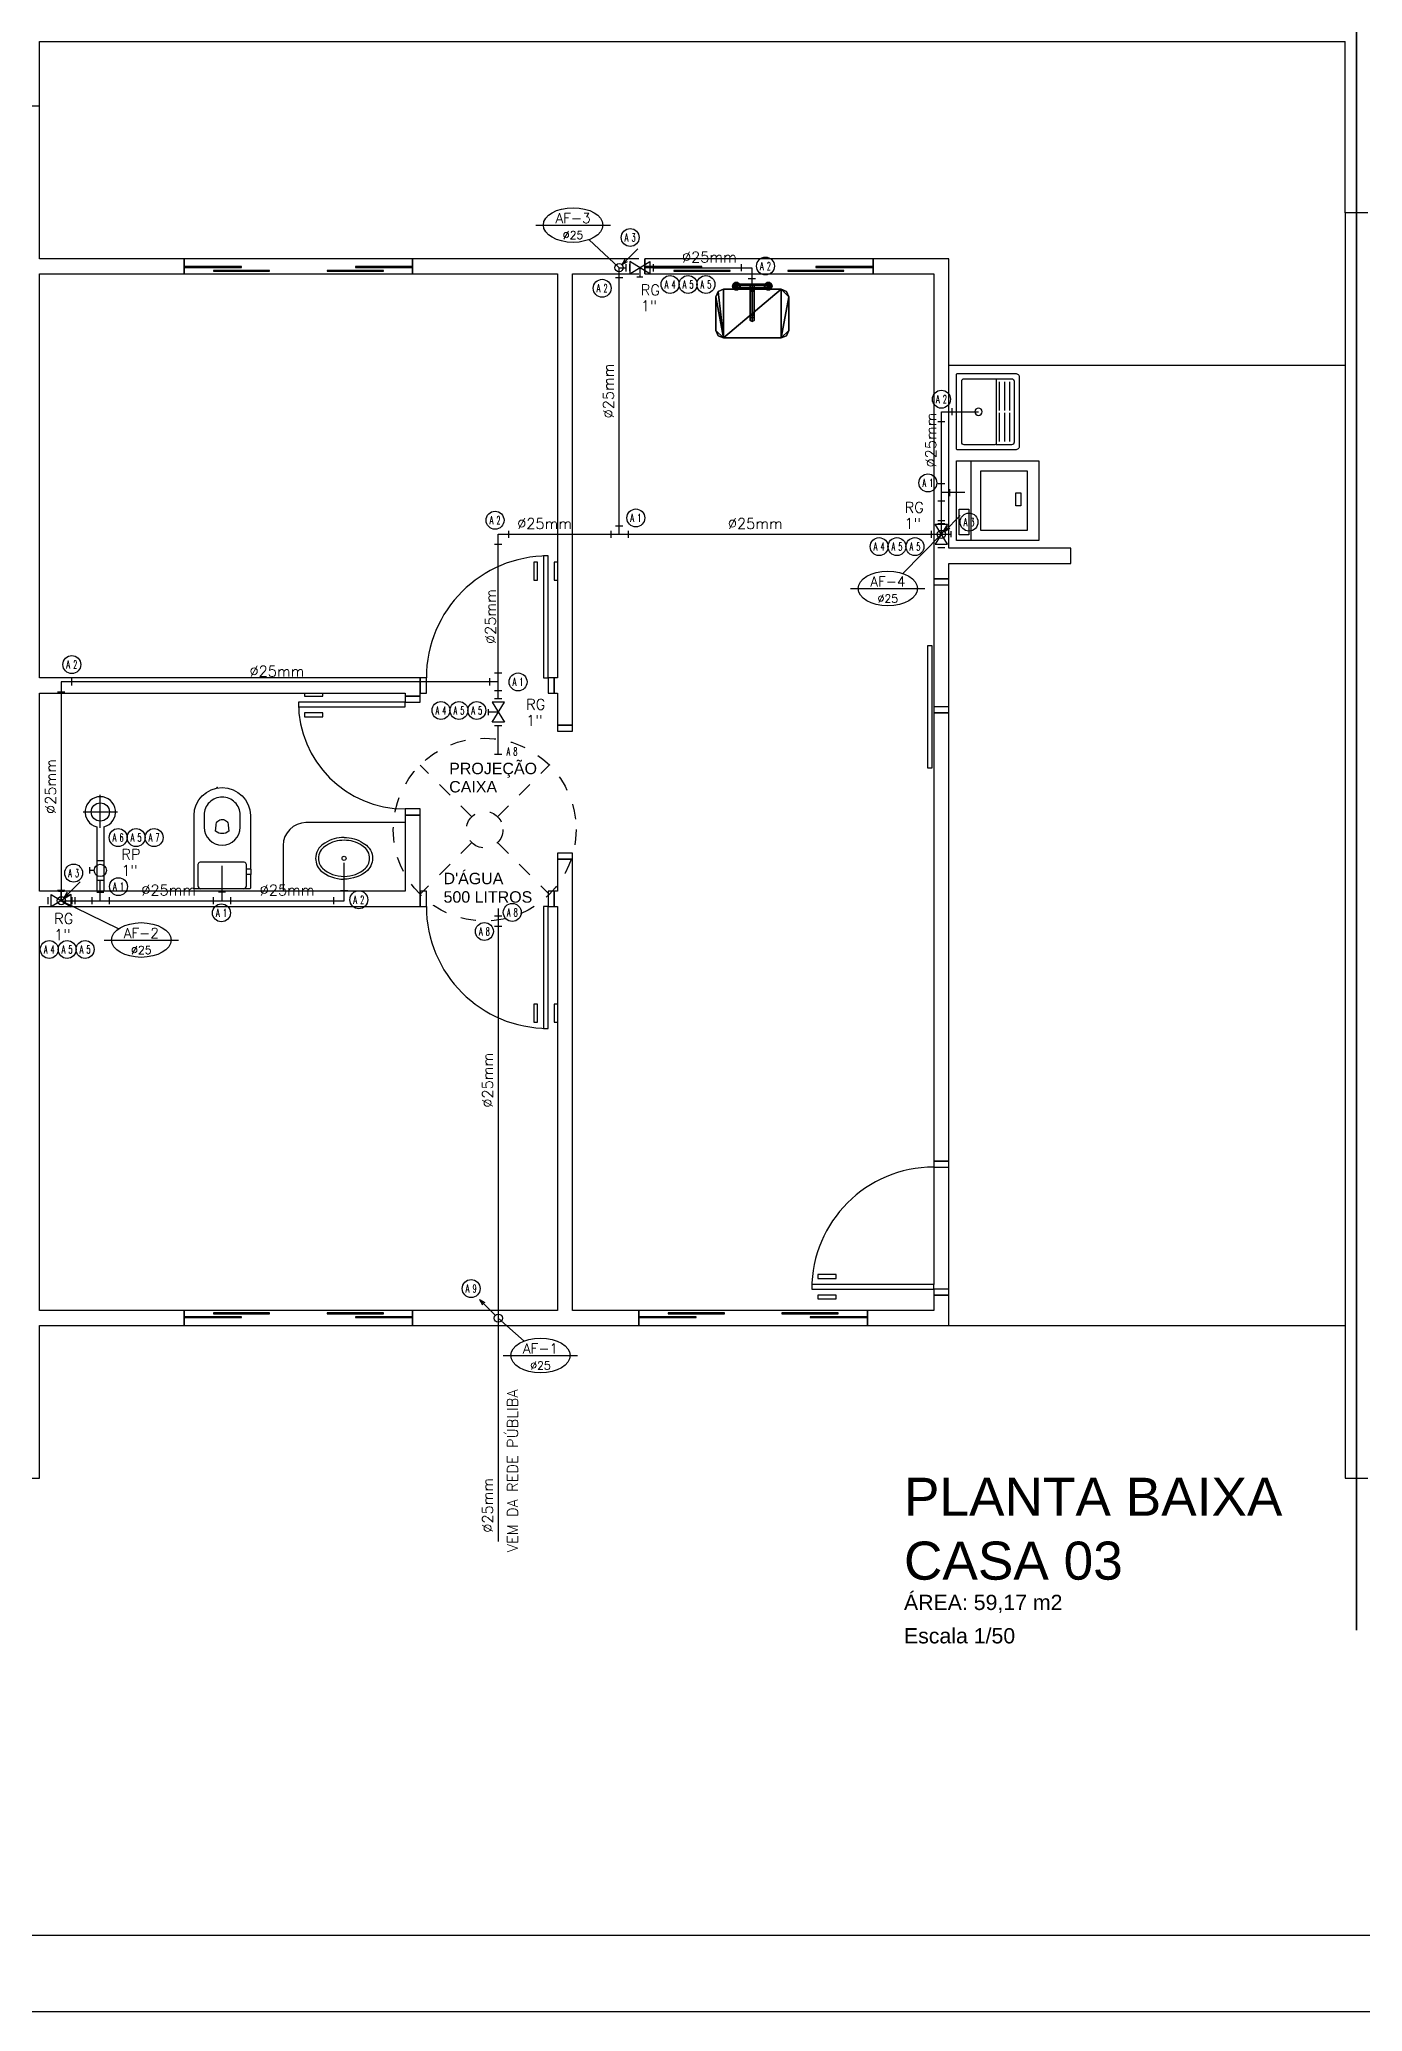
# Model space of a CAD drawing. Header units: metres. Extents: x 49 to 320, y -91 to 27.
# Drawn here: x 211.23 to 219.92, y -40.83 to -27.89 of the extents above; entities that cross this region are included whole.
import ezdxf
from ezdxf.enums import TextEntityAlignment as Align

# ---------------------------------------------------------------- set-up
doc = ezdxf.new("R2010")
doc.units = ezdxf.units.M
doc.header["$LTSCALE"] = 0.2
doc.linetypes.add('AF', pattern=[200, 100, 100])
doc.linetypes.add('DASHED', pattern=[0.75, 0.5, -0.25])
for name, color, linetype in [('ARQ-___-___-VST', 9, 'Continuous'), ('ARQ-COB-PRJ', 4, 'DASHED'), ('ARQ-EQP', 24, 'Continuous'), ('ARQ-EQP-___-INT', 7, 'Continuous'), ('CONEXAO_AG_FRIA', 6, 'Continuous'), ('Diametro', 1, 'Continuous'), ('LEGENDA_ID', 5, 'Continuous'), ('LEGENDA_ID_L', 5, 'Continuous'), ('Prumadas_L', 1, 'Continuous'), ('Prumadas_Q', 3, 'Continuous'), ('Prumadas_T', 3, 'Continuous'), ('TUBOS_AG_FRIA', 4, 'Continuous')]:
    doc.layers.add(name, color=color, linetype=linetype)
doc.styles.add('REGUA200', font='arial.ttf')
doc.styles.add('REGUA60', font='arial.ttf')
doc.styles.add('REGUA80', font='arial.ttf')
doc.styles.add('ROMANS', font='romans', dxfattribs={"height": 6})

# ---------------------------------------------------------------- blocks, each defined once
blk = doc.blocks.new('Titul1')
at = {"color": 6, "style": 'REGUA200', "width": 1.4}
blk.add_attdef('TITULO', (0, 0), '', height=5, dxfattribs=at)
at = {"color": 0, "style": 'REGUA80', "width": 1.4}
blk.add_attdef('ESCALA', (0, -3.98), '', height=2, dxfattribs=at)
blk = doc.blocks.new('_resf500p')
for p, q in [((-8.5, 8.5), (-42.4, 42.4)), ((8.5, 8.5), (42.4, 42.4)), ((-8.5, -8.5), (-42.4, -42.4)), ((8.5, -8.5), (42.4, -42.4))]:
    blk.add_line(p, q)
for radius in [60, 12]:
    blk.add_circle((0, 0), radius)
blk = doc.blocks.new('MCCUB1_3')
at = {"color": 254}
mesh = blk.add_polyface(dxfattribs=at)
corners = [(-24, -37, 70), (-22.5, -40.5, 70), (-19, -42, 70), (-24, -15, 70), (-22.5, -11.5, 70), (-19, -10, 70), (19, -10, 70), (19, -42, 70), (24, -15, 70), (24, -37, 70), (22.5, -40.5, 70), (22.5, -11.5, 70), (-24, -37, 85), (-22.5, -40.5, 85), (-19, -42, 85), (19, -42, 85), (22.5, -40.5, 85), (24, -37, 85), (24, -15, 85), (22.5, -11.5, 85), (19, -10, 85), (-19, -10, 85), (-22.5, -11.5, 85), (-24, -15, 85)]
mesh.append_faces([[corners[k] for k in face] for face in [(9, 7, 10), (6, 8, 11)]], dxfattribs={"vtx0": -1, "color": 254})
mesh.append_faces([[corners[k] for k in face] for face in [(0, 2, 3), (3, 2, 4), (4, 2, 5), (5, 2, 6), (8, 7, 9)]], dxfattribs={"vtx0": -1, "vtx1": -1, "color": 254})
mesh.append_faces([[corners[k] for k in face] for face in [(6, 7, 8)]], dxfattribs={"vtx0": -1, "vtx1": -1, "vtx2": -1, "color": 254})
mesh.append_faces([[corners[k] for k in face] for face in [(6, 2, 7)]], dxfattribs={"vtx0": -1, "vtx2": -1, "color": 254})
mesh.append_faces([[corners[k] for k in face] for face in [(12, 13, 0), (13, 14, 1), (14, 15, 2), (15, 16, 7), (16, 17, 10), (17, 18, 9), (18, 19, 8), (19, 20, 11), (20, 21, 6), (21, 22, 5), (22, 23, 4), (23, 12, 3)]], dxfattribs={"vtx1": -1, "color": 254})
mesh.append_faces([[corners[k] for k in face] for face in [(0, 1, 2), (13, 1, 0), (14, 2, 1), (15, 7, 2), (16, 10, 7), (17, 9, 10), (18, 8, 9), (19, 11, 8), (20, 6, 11), (21, 5, 6), (22, 4, 5), (23, 3, 4), (12, 0, 3)]], dxfattribs={"vtx2": -1, "color": 254})
mesh = blk.add_polyface(dxfattribs=at)
corners = [(-1.4, -30.5, 100.3), (-1.4, -30.5, 95.5), (-0.1, -31.3, 95.5), (-0.1, -31.3, 100.6), (-1.4, -29, 99.7), (-1.4, -29, 95.5), (-0.1, -28.3, 99.4), (-0.1, -28.3, 95.5), (1.2, -29, 99.7), (1.2, -29, 95.5), (1.2, -30.5, 100.3), (1.2, -30.5, 95.5), (-1.4, -27.2, 103.6), (-0.1, -27.5, 104.3), (-1.4, -26.6, 102.1), (-0.1, -26.3, 101.3), (1.2, -26.6, 102.1), (1.2, -27.2, 103.6), (-1.4, -10.6, 103.6), (-0.1, -10.3, 104.3), (-1.4, -11.2, 102.1), (-0.1, -11.5, 101.3), (1.2, -11.2, 102.1), (1.2, -10.6, 103.6), (-1.4, -7.6, 100.5), (-0.1, -7, 101), (-1.4, -8.6, 99.5), (-0.1, -9.2, 98.9), (1.2, -8.6, 99.5), (1.2, -7.6, 100.5), (-12.1, -6.6, 100), (-12.1, -7.3, 101.3), (11.9, -7.3, 101.3), (11.9, -6.6, 100), (-12.1, -7.4, 98.7), (11.9, -7.4, 98.7), (-12.1, -8.9, 98.7), (11.9, -8.9, 98.7), (-12.1, -9.6, 100), (11.9, -9.6, 100), (-12.1, -8.8, 101.3), (11.9, -8.8, 101.3), (12.5, -6.6, 106.9), (11.2, -5.7, 106.9), (9.7, -5.7, 106.9), (8.4, -6.6, 106.9), (7.9, -8.1, 106.9), (8.4, -9.6, 106.9), (9.6, -10.5, 106.9), (12.4, -9.6, 106.9), (11.2, -10.5, 106.9), (12.9, -8.1, 106.9), (12.5, -6.6, 101.9), (11.2, -5.7, 101.9), (9.7, -5.7, 101.9), (8.4, -6.6, 101.9), (7.9, -8.1, 101.9), (8.4, -9.6, 101.9), (9.6, -10.5, 101.9), (11.2, -10.5, 101.9), (12.4, -9.6, 101.9), (12.9, -8.1, 101.9), (-8.1, -8.1, 101.9), (-8.5, -6.6, 101.9), (-8.5, -6.6, 106.9), (-8.1, -8.1, 106.9), (-8.6, -9.6, 101.9), (-8.6, -9.6, 106.9), (-9.8, -10.5, 101.9), (-9.8, -10.5, 106.9), (-11.4, -10.5, 101.9), (-11.4, -10.5, 106.9), (-12.6, -9.6, 101.9), (-12.6, -9.6, 106.9), (-13.1, -8.1, 101.9), (-13.1, -8.1, 106.9), (-12.6, -6.6, 101.9), (-12.6, -6.6, 106.9), (-11.3, -5.7, 101.9), (-11.3, -5.7, 106.9), (-9.8, -5.7, 101.9), (-9.8, -5.7, 106.9)]
mesh.append_faces([[corners[k] for k in face] for face in [(30, 31, 32, 33), (34, 30, 33, 35), (36, 34, 35, 37), (38, 36, 37, 39), (40, 38, 39, 41), (31, 40, 41, 32), (52, 53, 43, 42), (53, 54, 44, 43), (54, 55, 45, 44), (55, 56, 46, 45), (56, 57, 47, 46), (57, 58, 48, 47), (58, 59, 50, 48), (59, 60, 49, 50), (60, 61, 51, 49), (61, 52, 42, 51), (62, 63, 64, 65), (66, 62, 65, 67), (68, 66, 67, 69), (70, 68, 69, 71), (72, 70, 71, 73), (74, 72, 73, 75), (76, 74, 75, 77), (78, 76, 77, 79), (80, 78, 79, 81), (63, 80, 81, 64)]], dxfattribs={"color": 254})
mesh.append_faces([[corners[k] for k in face] for face in [(32, 37, 35, 33), (49, 48, 50), (42, 49, 51), (64, 67, 65), (67, 71, 69)]], dxfattribs={"vtx0": -1, "color": 254})
mesh.append_faces([[corners[k] for k in face] for face in [(32, 39, 37), (42, 44, 45), (42, 45, 46), (42, 46, 47), (42, 47, 48), (64, 73, 71), (64, 75, 73), (64, 77, 75), (64, 79, 77)]], dxfattribs={"vtx0": -1, "vtx2": -1, "color": 254})
mesh.append_faces([[corners[k] for k in face] for face in [(24, 18, 19, 25), (26, 20, 18, 24), (27, 21, 20, 26), (28, 22, 21, 27), (29, 23, 22, 28), (25, 19, 23, 29)]], dxfattribs={"vtx1": -1, "color": 254})
mesh.append_faces([[corners[k] for k in face] for face in [(36, 38, 31)]], dxfattribs={"vtx1": -1, "vtx2": -1, "color": 254})
mesh.append_faces([[corners[k] for k in face] for face in [(12, 0, 3, 13), (14, 4, 0, 12), (15, 6, 4, 14), (16, 8, 6, 15), (17, 10, 8, 16), (13, 3, 10, 17), (18, 12, 13, 19), (20, 14, 12, 18), (21, 15, 14, 20), (22, 16, 15, 21), (23, 17, 16, 22), (19, 13, 17, 23)]], dxfattribs={"vtx1": -1, "vtx3": -1, "color": 254})
mesh.append_faces([[corners[k] for k in face] for face in [(32, 41, 39), (30, 34, 36, 31), (38, 40, 31), (42, 43, 44), (64, 81, 79)]], dxfattribs={"vtx2": -1, "color": 254})
mesh.append_faces([[corners[k] for k in face] for face in [(0, 1, 2, 3), (4, 5, 1, 0), (6, 7, 5, 4), (8, 9, 7, 6), (10, 11, 9, 8), (3, 2, 11, 10)]], dxfattribs={"vtx3": -1, "color": 254})
blk = doc.blocks.new('EQLAV1_2')
at = {"color": 0}
blk.add_lwpolyline([(30.8, -10), (-30.8, -10), (-30.8, -73.5), (30.8, -73.5)], close=True, dxfattribs=at)
at = {"layer": 'ARQ-EQP-___-INT'}
blk.add_line((30.8, -21.3), (-30.8, -21.3), dxfattribs=at)
for points in [[(6.4, -19.6), (26.4, -19.6), (26.4, -12.1), (6.4, -12.1)], [(22.9, -64.6), (22.9, -28.8), (-23, -28.8), (-23, -64.6)], [(4, -59.7), (4, -55.7), (-6, -55.7), (-6, -59.7)]]:
    blk.add_lwpolyline(points, close=True, dxfattribs=at)
blk = doc.blocks.new('SAT13S_2')
at = {"layer": 'ARQ-EQP', "color": 0, "linetype": 'ByBlock'}
blk.add_lwpolyline([(-26.5, -48.5), (26.5, -48.5, 0.414214), (29.5, -45.5), (29.5, -1, 0.414214), (28.5, 0), (-28.5, 0, 0.414214), (-29.5, -1), (-29.5, -45.5, 0.414214)], format="xyb", close=True, dxfattribs=at)
at = {"layer": 'ARQ-EQP-___-INT'}
for points in [[(25.5, -27.7), (25.5, -6, 0.414214), (23.5, -4), (-23.5, -4, 0.414214), (-25.5, -6), (-25.5, -27.7)], [(-25.5, -27.8), (-25.5, -29.7, 0.414214), (-24.5, -30.6), (-23.2, -30.6), (23.1, -30.6), (24.5, -30.6, 0.414214), (25.5, -29.7), (25.5, -27.8)], [(-25.5, -30.5), (-25.5, -42.5, 0.414214), (-23.5, -44.5)], [(-23.5, -44.5), (23.5, -44.5, 0.414214), (25.5, -42.5), (25.5, -30.5, 0.414214)], [(-23.2, -33), (-0.9, -33, 0.414214)], [(-23.2, -37), (-0.9, -37, 0.414214)], [(-23.2, -41), (-0.9, -41, 0.414214)], [(0.8, -33), (23.1, -33, 0.414214)], [(0.8, -37), (23.1, -37, 0.414214)], [(0.8, -41), (23.1, -41, 0.414214)]]:
    blk.add_lwpolyline(points, format="xyb", dxfattribs=at)
blk.add_circle((0, -17), 2.8, dxfattribs=at)
blk = doc.blocks.new('SAC616S2')
at = {"layer": 'ARQ-EQP', "color": 0, "linetype": 'ByBlock'}
blk.add_lwpolyline([(18.2, -1.5, -0.329256), (18.5, -1.9), (18.5, -49.6, -0.412623), (0, -68, -0.412623), (-18.5, -49.6), (-18.5, -14.5), (-18.9, -14.5), (-18.9, -11), (-18.5, -11), (-18.5, -1.9, -0.329256), (-18.2, -1.5), (-17.3, -1.5), (0, -1.5), (17.3, -1.5)], format="xyb", close=True, dxfattribs=at)
at = {"layer": 'ARQ-EQP-___-INT'}
for p, q in [((-18.5, -11), (-16, -11)), ((-18.5, -14.5), (-16, -14.5))]:
    blk.add_line(p, q, dxfattribs=at)
blk.add_lwpolyline([(-14, -1.5, 0.324141), (-16, -3.5), (-16, -17.5, 0.333333), (-14.5, -19), (0, -19), (14.5, -19, 0.333333), (16, -17.5), (16, -3.5, 0.324141), (14, -1.5, 0.324141)], format="xyb", dxfattribs=at)
for points in [[(0, -61.7, 0.418677), (11.8, -50), (11.8, -42.1, 0.411784), (0, -30.2, 0.411784), (-11.8, -42.1), (-11.8, -50, 0.418677)], [(0, -47, -0.428571), (-4, -43.3), (-4.3, -39.3, -0.16754), (0, -37.8, -0.16754), (4.3, -39.3), (4, -43.3, -0.428571)]]:
    blk.add_lwpolyline(points, format="xyb", close=True, dxfattribs=at)
blk.add_point((3.3, -68), dxfattribs=at)
blk = doc.blocks.new('SACHS__2')
at = {"layer": 'ARQ-EQP', "color": 0, "linetype": 'ByBlock'}
for p, q in [((42.3, 2.4), (0, 2.4)), ((0, 2.4), (0, -2.4)), ((42.3, -2.4), (0, -2.4))]:
    blk.add_line(p, q, dxfattribs=at)
blk.add_arc((52, 0), 10, 193.8865, 166.1135, dxfattribs=at)
at = {"layer": 'ARQ-EQP-___-INT'}
for p, q in [((41.6, 0), (63.2, 0)), ((52, 11.2), (52, -11.2))]:
    blk.add_line(p, q, dxfattribs=at)
blk.add_circle((52, 0), 6, dxfattribs=at)
blk = doc.blocks.new('SAL37S_2')
at = {"layer": 'ARQ-EQP-___-INT'}
for points in [[(0, -10, 0.145827), (-16.8, -14.9, 0.090827), (-22, -19.4, 0.12568), (-24.8, -26.7, 0.221372), (-20.6, -38.8, 0.186059), (0, -46.5, 0.186059)], [(0, -10, -0.145827), (16.8, -14.9, -0.090827), (22, -19.4, -0.12568), (24.8, -26.7, -0.221372), (20.6, -38.8, -0.186059), (0, -46.5, -0.186059)]]:
    blk.add_lwpolyline(points, format="xyb", dxfattribs=at)
blk.add_lwpolyline([(0, -12.5, 0.14623), (-15.5, -17, 0.09047), (-20, -20.9, 0.123903), (-22.4, -27, 0.21906), (-18.9, -37, 0.185248), (0, -44.1, 0.185248), (18.8, -37, 0.21906), (22.3, -27, 0.123903), (20, -20.9, 0.09047), (15.5, -17, 0.14623)], format="xyb", close=True, dxfattribs=at)
blk.add_circle((0, -28.3), 1.8, dxfattribs=at)
blk = doc.blocks.new('*U282', base_point=(503.7, 172.5))
for p, q in [((491.3, 184.8), (494.9, 182.7)), ((491.3, 184.8), (493.4, 181.2)), ((501.7, 174.4), (491.3, 184.8))]:
    blk.add_line(p, q)
blk.add_circle((503.7, 172.5), 2.71)
blk = doc.blocks.new('*U283', base_point=(500.9, 175.2))
for q in [(513.2, 187.6), (504.9, 180.7), (506.4, 179.3)]:
    blk.add_line((502.8, 177.1), q)
blk.add_circle((500.9, 175.2), 2.71)
blk = doc.blocks.new('*U284', base_point=(504.4, 179.3))
for q in [(516.8, 191.7), (508.5, 184.9), (510, 183.4)]:
    blk.add_line((506.4, 181.3), q)
blk.add_circle((504.4, 179.3), 2.71)
blk = doc.blocks.new('*U285', base_point=(506.6, 177.6))
for q in [(518.9, 190), (510.6, 183.1), (512.1, 181.7)]:
    blk.add_line((508.5, 179.5), q)
blk.add_circle((506.6, 177.6), 2.71)
blk = doc.blocks.new('*U286', base_point=(506.6, 177.7))
for p, q in [((510.6, 171.2), (502.5, 184.3)), ((510.6, 184.3), (502.5, 171.2)), ((502.5, 184.3), (510.6, 184.3)), ((508.9, 186.6), (504.2, 186.6)), ((502.5, 171.2), (510.6, 171.2)), ((508.9, 168.9), (504.2, 168.9)), ((506.6, 177.7), (512.8, 177.7))]:
    blk.add_line(p, q)
at = {"linetype": 'Continuous'}
blk.add_line((512.8, 179.7), (512.8, 175.8), dxfattribs=at)
blk = doc.blocks.new('*U287', base_point=(504.6, 179.3))
for p, q in [((495.7, 181.7), (495.7, 177)), ((511.1, 183.4), (498.1, 175.3)), ((498.1, 183.4), (511.1, 175.3)), ((498.1, 175.3), (498.1, 183.4)), ((504.6, 179.3), (504.6, 185.6)), ((511.1, 175.3), (511.1, 183.4)), ((513.5, 181.7), (513.5, 177))]:
    blk.add_line(p, q)
at = {"linetype": 'Continuous'}
blk.add_line((502.7, 185.6), (506.5, 185.6), dxfattribs=at)
blk = doc.blocks.new('*U288', base_point=(503.7, 176.4))
for p, q in [((499.6, 183), (507.7, 169.9)), ((499.6, 169.9), (507.7, 183)), ((507.7, 183), (499.6, 183)), ((501.3, 185.3), (506, 185.3)), ((503.7, 176.4), (497.4, 176.4)), ((507.7, 169.9), (499.6, 169.9)), ((501.3, 167.6), (506, 167.6))]:
    blk.add_line(p, q)
at = {"linetype": 'Continuous'}
blk.add_line((497.4, 174.5), (497.4, 178.3), dxfattribs=at)
blk = doc.blocks.new('*U289', base_point=(501, 175.2))
at = {"linetype": 'Continuous'}
blk.add_line((499.1, 181.5), (502.9, 181.5), dxfattribs=at)
for p, q in [((501, 175.2), (501, 181.5)), ((492.1, 177.5), (492.1, 172.9)), ((507.5, 179.2), (494.4, 171.2)), ((494.4, 179.2), (507.5, 171.2)), ((494.4, 171.2), (494.4, 179.2)), ((507.5, 171.2), (507.5, 179.2)), ((509.8, 177.5), (509.8, 172.9))]:
    blk.add_line(p, q)
blk = doc.blocks.new('*U290', base_point=(501.1, 175.4))
for p, q in [((498.8, 181.8), (503.5, 181.8)), ((497.1, 175.4), (494.3, 175.4)), ((498.8, 169), (503.5, 169))]:
    blk.add_line(p, q)
at = {"linetype": 'Continuous'}
blk.add_line((494.3, 173.3), (494.3, 177.5), dxfattribs=at)
blk.add_circle((501.1, 175.4), 4.03)
blk = doc.blocks.new('*U291', base_point=(502.7, 175.2))
for p, q in [((500.4, 181.9), (505.1, 181.9)), ((495.7, 177.5), (495.7, 172.9))]:
    blk.add_line(p, q)
blk = doc.blocks.new('*U292', base_point=(500.9, 175.2))
for p, q in [((503.2, 181.9), (498.5, 181.9)), ((507.9, 177.5), (507.9, 172.9))]:
    blk.add_line(p, q)
blk = doc.blocks.new('*U293', base_point=(506.6, 177.6))
for p, q in [((504.2, 184.6), (508.9, 184.6)), ((499.8, 179.9), (499.8, 175.3))]:
    blk.add_line(p, q)
blk = doc.blocks.new('*U294', base_point=(506.6, 178.4))
for p, q in [((508.9, 171.7), (504.2, 171.7)), ((513.6, 176.1), (513.6, 180.7))]:
    blk.add_line(p, q)
blk = doc.blocks.new('*U295', base_point=(504.4, 179.3))
for p, q in [((511.4, 177), (511.4, 181.7)), ((506.8, 172.6), (502.1, 172.6))]:
    blk.add_line(p, q)
blk = doc.blocks.new('*U296', base_point=(505.3, 179.3))
for p, q in [((498.6, 177), (498.6, 181.7)), ((503, 172.3), (507.7, 172.3))]:
    blk.add_line(p, q)
blk = doc.blocks.new('*U297', base_point=(503.7, 177.6))
for p, q in [((506, 170.9), (501.3, 170.9)), ((510.7, 175.3), (510.7, 179.9))]:
    blk.add_line(p, q)
blk = doc.blocks.new('*U298', base_point=(500.9, 176.6))
for p, q in [((503.2, 169.9), (498.5, 169.9)), ((507.9, 174.3), (507.9, 179))]:
    blk.add_line(p, q)
blk = doc.blocks.new('*U299', base_point=(503.7, 176.6))
for p, q in [((501.3, 182.5), (506, 182.5)), ((498.1, 174.3), (498.1, 179)), ((501.3, 171.1), (506, 171.1))]:
    blk.add_line(p, q)
blk = doc.blocks.new('*U300', base_point=(504.4, 177.6))
for p, q in [((502.1, 183.2), (506.8, 183.2)), ((498.9, 179.9), (498.9, 175.3)), ((510.3, 179.9), (510.3, 175.3))]:
    blk.add_line(p, q)
blk = doc.blocks.new('*U301', base_point=(506.6, 177.9))
for p, q in [((508.9, 183.7), (504.2, 183.7)), ((508.9, 172.3), (504.2, 172.3)), ((512.1, 175.5), (512.1, 180.2))]:
    blk.add_line(p, q)
blk = doc.blocks.new('*U302', base_point=(501.9, 175.2))
for p, q in [((496.1, 177.5), (496.1, 172.9)), ((504.2, 180.8), (499.6, 180.8)), ((507.5, 177.5), (507.5, 172.9))]:
    blk.add_line(p, q)
blk = doc.blocks.new('*U303', base_point=(501.1, 175.2))
for p, q in [((495.5, 177.5), (495.5, 172.9)), ((498.8, 180.8), (503.5, 180.8)), ((507, 177.5), (507, 172.9))]:
    blk.add_line(p, q)
blk = doc.blocks.new('*U304', base_point=(503.7, 175.1))
blk.add_line((501.3, 175.1), (506, 175.1))
blk = doc.blocks.new('*U305', base_point=(503.7, 175))
blk.add_line((501.3, 175), (506, 175))
blk = doc.blocks.new('*U306', base_point=(503.7, 176.2))
blk.add_line((501.3, 176.2), (506, 176.2))

msp = doc.modelspace()

# ---------------------------------------------------------------- linework, layer by layer
for p, q in [((211.233, -28.329), (211.083, -28.329)), ((211.233, -29.329), (211.233, -28.329)), ((219.803, -29.029), (219.803, -37.329)), ((219.953, -29.029), (219.803, -29.029)), ((212.183, -29.329), (211.233, -29.329)), ((212.183, -29.429), (212.183, -29.329)), ((212.184, -29.329), (212.183, -29.329)), ((212.183, -29.329), (212.183, -29.429)), ((213.682, -29.329), (212.184, -29.329)), ((212.184, -29.429), (212.184, -29.329)), ((213.683, -29.329), (213.682, -29.329)), ((213.682, -29.329), (213.682, -29.429)), ((213.683, -29.329), (213.683, -29.429)), ((215.168, -29.329), (213.683, -29.329)), ((213.683, -29.429), (213.683, -29.329)), ((215.206, -29.429), (215.206, -29.329)), ((215.207, -29.329), (215.206, -29.329)), ((215.206, -29.329), (215.206, -29.429)), ((216.705, -29.329), (215.207, -29.329)), ((215.207, -29.429), (215.207, -29.329)), ((217.203, -29.329), (216.668, -29.329)), ((216.706, -29.329), (216.705, -29.329)), ((216.705, -29.329), (216.705, -29.429)), ((216.706, -29.329), (216.706, -29.429)), ((216.706, -29.429), (216.706, -29.329)), ((217.203, -31.229), (217.203, -29.329)), ((211.233, -32.079), (211.233, -29.429)), ((211.233, -29.429), (212.183, -29.429)), ((212.183, -29.429), (212.184, -29.429)), ((212.184, -29.429), (213.682, -29.429)), ((212.56, -29.381), (212.19, -29.381)), ((212.19, -29.381), (212.19, -29.386)), ((212.19, -29.386), (212.56, -29.386)), ((212.744, -29.406), (212.375, -29.406)), ((212.375, -29.406), (212.375, -29.411)), ((212.375, -29.411), (212.744, -29.411)), ((212.56, -29.386), (212.56, -29.381)), ((212.744, -29.411), (212.744, -29.406)), ((213.492, -29.406), (213.122, -29.406)), ((213.122, -29.406), (213.122, -29.411)), ((213.122, -29.411), (213.492, -29.411)), ((213.676, -29.381), (213.307, -29.381)), ((213.307, -29.381), (213.307, -29.386)), ((213.307, -29.386), (213.676, -29.386)), ((213.492, -29.411), (213.492, -29.406)), ((213.676, -29.386), (213.676, -29.381)), ((213.682, -29.429), (213.683, -29.429)), ((213.683, -29.429), (214.633, -29.429)), ((214.633, -29.429), (214.633, -32.079)), ((214.733, -32.389), (214.733, -29.429)), ((214.733, -29.429), (215.168, -29.429)), ((215.206, -29.429), (215.207, -29.429)), ((215.207, -29.429), (216.705, -29.429)), ((215.582, -29.381), (215.213, -29.381)), ((215.213, -29.381), (215.213, -29.386)), ((215.213, -29.386), (215.582, -29.386)), ((215.767, -29.406), (215.397, -29.406)), ((215.397, -29.406), (215.397, -29.411)), ((215.397, -29.411), (215.767, -29.411)), ((215.582, -29.386), (215.582, -29.381)), ((215.767, -29.411), (215.767, -29.406)), ((216.514, -29.406), (216.145, -29.406)), ((216.145, -29.406), (216.145, -29.411)), ((216.145, -29.411), (216.514, -29.411)), ((216.699, -29.381), (216.33, -29.381)), ((216.33, -29.381), (216.33, -29.386)), ((216.33, -29.386), (216.699, -29.386)), ((216.514, -29.411), (216.514, -29.406)), ((216.668, -29.429), (217.103, -29.429)), ((216.699, -29.386), (216.699, -29.381)), ((216.705, -29.429), (216.706, -29.429)), ((217.103, -29.429), (217.103, -31.429)), ((219.803, -30.029), (217.203, -30.029)), ((219.803, -30.029), (217.203, -30.029)), ((214.573, -31.279), (214.543, -31.279)), ((214.543, -31.279), (214.543, -32.079)), ((214.573, -32.079), (214.573, -31.279)), ((218.003, -31.229), (217.203, -31.229)), ((218.003, -31.329), (218.003, -31.229)), ((214.478, -31.319), (214.478, -31.439)), ((214.503, -31.319), (214.478, -31.319)), ((214.478, -31.439), (214.503, -31.439)), ((214.503, -31.439), (214.503, -31.319)), ((214.613, -31.319), (214.613, -31.439)), ((214.633, -31.319), (214.613, -31.319)), ((214.613, -31.439), (214.633, -31.439)), ((217.103, -31.429), (217.203, -31.429)), ((217.203, -31.429), (217.103, -31.429)), ((217.103, -31.429), (217.103, -31.469)), ((217.203, -31.429), (217.203, -31.329)), ((217.203, -31.329), (218.003, -31.329)), ((217.203, -31.469), (217.203, -31.429)), ((217.103, -31.469), (217.203, -31.469)), ((217.103, -31.469), (217.103, -32.269)), ((217.203, -32.269), (217.203, -31.469)), ((217.203, -32.269), (217.203, -31.469)), ((217.093, -31.869), (217.063, -31.869)), ((217.063, -31.869), (217.063, -32.669)), ((217.093, -32.669), (217.093, -31.869)), ((213.733, -32.079), (211.233, -32.079)), ((213.733, -32.179), (213.733, -32.079)), ((213.773, -32.079), (213.733, -32.079)), ((213.733, -32.079), (213.733, -32.179)), ((213.773, -32.179), (213.773, -32.079)), ((214.543, -32.079), (214.573, -32.079)), ((214.613, -32.079), (214.573, -32.079)), ((214.573, -32.079), (214.573, -32.179)), ((214.613, -32.079), (214.613, -32.179)), ((214.633, -32.079), (214.613, -32.079)), ((214.613, -32.179), (214.613, -32.079)), ((211.233, -33.479), (211.233, -32.179)), ((211.233, -32.179), (213.633, -32.179)), ((212.973, -32.179), (212.973, -32.199)), ((212.973, -32.199), (213.093, -32.199)), ((213.093, -32.199), (213.093, -32.179)), ((213.633, -32.179), (213.633, -32.199)), ((213.633, -32.199), (213.733, -32.199)), ((213.733, -32.199), (213.633, -32.199)), ((213.633, -32.199), (213.633, -32.239)), ((213.733, -32.199), (213.733, -32.179)), ((213.733, -32.179), (213.773, -32.179)), ((213.733, -32.239), (213.733, -32.199)), ((214.573, -32.179), (214.613, -32.179)), ((214.613, -32.179), (214.633, -32.179)), ((214.633, -32.179), (214.633, -32.389)), ((213.633, -32.239), (212.933, -32.239)), ((212.933, -32.239), (212.933, -32.269)), ((212.933, -32.269), (213.633, -32.269)), ((213.093, -32.309), (212.973, -32.309)), ((212.973, -32.309), (212.973, -32.334)), ((212.973, -32.334), (213.093, -32.334)), ((213.093, -32.334), (213.093, -32.309)), ((213.633, -32.239), (213.733, -32.239)), ((213.633, -32.269), (213.633, -32.239)), ((217.103, -32.269), (217.103, -32.309)), ((217.203, -32.269), (217.103, -32.269)), ((217.203, -32.309), (217.103, -32.309)), ((217.103, -32.309), (217.103, -35.249)), ((217.103, -32.309), (217.203, -32.309)), ((217.203, -32.309), (217.203, -32.269)), ((217.203, -35.249), (217.203, -32.309)), ((214.633, -32.389), (214.733, -32.389)), ((214.733, -32.389), (214.633, -32.389)), ((214.633, -32.389), (214.633, -32.429)), ((214.633, -32.429), (214.733, -32.429)), ((214.733, -32.429), (214.733, -32.389)), ((217.063, -32.669), (217.093, -32.669)), ((213.633, -32.939), (213.633, -32.979)), ((213.733, -32.939), (213.633, -32.939)), ((213.633, -32.979), (213.633, -33.479)), ((213.733, -32.979), (213.633, -32.979)), ((213.633, -32.979), (213.733, -32.979)), ((213.733, -32.979), (213.733, -32.939)), ((213.733, -33.479), (213.733, -32.979)), ((213.633, -33.029), (212.983, -33.029)), ((212.833, -33.179), (212.833, -33.479)), ((214.633, -33.229), (214.633, -33.269)), ((214.733, -33.229), (214.633, -33.229)), ((214.733, -33.269), (214.733, -33.229)), ((214.633, -33.269), (214.633, -33.479)), ((214.733, -33.269), (214.633, -33.269)), ((214.633, -33.269), (214.733, -33.269)), ((214.733, -36.229), (214.733, -33.269)), ((213.633, -33.479), (211.233, -33.479)), ((213.733, -33.579), (213.733, -33.479)), ((213.773, -33.479), (213.733, -33.479)), ((213.733, -33.479), (213.733, -33.579)), ((213.773, -33.579), (213.773, -33.479)), ((214.613, -33.479), (214.573, -33.479)), ((214.573, -33.479), (214.573, -33.579)), ((214.613, -33.479), (214.613, -33.579)), ((214.633, -33.479), (214.613, -33.479)), ((214.613, -33.579), (214.613, -33.479)), ((211.233, -36.229), (211.233, -33.579)), ((211.233, -33.579), (213.733, -33.579)), ((213.733, -33.579), (213.773, -33.579)), ((214.543, -33.579), (214.543, -34.379)), ((214.573, -33.579), (214.543, -33.579)), ((214.573, -33.579), (214.613, -33.579)), ((214.573, -34.379), (214.573, -33.579)), ((214.613, -33.579), (214.633, -33.579)), ((214.633, -33.579), (214.633, -36.229)), ((214.478, -34.219), (214.478, -34.339)), ((214.503, -34.219), (214.478, -34.219)), ((214.503, -34.339), (214.503, -34.219)), ((214.613, -34.219), (214.613, -34.339)), ((214.633, -34.219), (214.613, -34.219)), ((214.478, -34.339), (214.503, -34.339)), ((214.543, -34.379), (214.573, -34.379)), ((214.613, -34.339), (214.633, -34.339)), ((217.103, -35.249), (217.203, -35.249)), ((217.203, -35.249), (217.103, -35.249)), ((217.103, -35.249), (217.103, -35.289)), ((217.103, -35.289), (217.203, -35.289)), ((217.103, -35.289), (217.103, -36.059)), ((217.203, -35.289), (217.203, -35.249)), ((217.203, -36.089), (217.203, -35.289)), ((217.203, -36.089), (217.203, -35.289)), ((217.103, -36.059), (216.303, -36.059)), ((216.303, -36.059), (216.303, -36.089)), ((216.303, -36.089), (217.103, -36.089)), ((216.463, -35.994), (216.343, -35.994)), ((216.343, -35.994), (216.343, -36.019)), ((216.343, -36.019), (216.463, -36.019)), ((216.463, -36.019), (216.463, -35.994)), ((217.103, -36.089), (217.103, -36.059)), ((217.103, -36.089), (217.103, -36.129)), ((217.203, -36.089), (217.103, -36.089)), ((217.203, -36.129), (217.203, -36.089)), ((212.183, -36.229), (211.233, -36.229)), ((212.183, -36.329), (212.183, -36.229)), ((212.184, -36.229), (212.183, -36.229)), ((212.183, -36.229), (212.183, -36.329)), ((213.682, -36.229), (212.184, -36.229)), ((212.184, -36.329), (212.184, -36.229)), ((213.683, -36.229), (213.682, -36.229)), ((213.682, -36.229), (213.682, -36.329)), ((213.683, -36.229), (213.683, -36.329)), ((214.633, -36.229), (213.683, -36.229)), ((213.683, -36.329), (213.683, -36.229)), ((215.168, -36.229), (214.733, -36.229)), ((215.168, -36.329), (215.168, -36.229)), ((215.169, -36.229), (215.168, -36.229)), ((215.168, -36.229), (215.168, -36.329)), ((216.667, -36.229), (215.169, -36.229)), ((215.169, -36.329), (215.169, -36.229)), ((216.463, -36.129), (216.343, -36.129)), ((216.343, -36.129), (216.343, -36.154)), ((216.343, -36.154), (216.463, -36.154)), ((216.463, -36.154), (216.463, -36.129)), ((216.668, -36.229), (216.667, -36.229)), ((216.667, -36.229), (216.667, -36.329)), ((216.668, -36.229), (216.668, -36.329)), ((217.103, -36.229), (216.668, -36.229)), ((216.668, -36.329), (216.668, -36.229)), ((217.103, -36.129), (217.103, -36.229)), ((217.203, -36.129), (217.103, -36.129)), ((217.103, -36.129), (217.203, -36.129)), ((217.203, -36.329), (217.203, -36.129)), ((211.233, -37.329), (211.233, -36.329)), ((211.233, -36.329), (212.183, -36.329)), ((212.183, -36.329), (212.184, -36.329)), ((212.184, -36.329), (213.682, -36.329)), ((212.56, -36.271), (212.19, -36.271)), ((212.19, -36.271), (212.19, -36.276)), ((212.19, -36.276), (212.56, -36.276)), ((212.744, -36.246), (212.375, -36.246)), ((212.375, -36.246), (212.375, -36.251)), ((212.375, -36.251), (212.744, -36.251)), ((212.56, -36.276), (212.56, -36.271)), ((212.744, -36.251), (212.744, -36.246)), ((213.492, -36.246), (213.122, -36.246)), ((213.122, -36.246), (213.122, -36.251)), ((213.122, -36.251), (213.492, -36.251)), ((213.676, -36.271), (213.307, -36.271)), ((213.307, -36.271), (213.307, -36.276)), ((213.307, -36.276), (213.676, -36.276)), ((213.492, -36.251), (213.492, -36.246)), ((213.676, -36.276), (213.676, -36.271)), ((213.682, -36.329), (213.683, -36.329)), ((213.683, -36.329), (215.168, -36.329)), ((215.168, -36.329), (215.169, -36.329)), ((215.169, -36.329), (216.667, -36.329)), ((215.545, -36.271), (215.175, -36.271)), ((215.175, -36.271), (215.175, -36.276)), ((215.175, -36.276), (215.545, -36.276)), ((215.729, -36.246), (215.36, -36.246)), ((215.36, -36.246), (215.36, -36.251)), ((215.36, -36.251), (215.729, -36.251)), ((215.545, -36.276), (215.545, -36.271)), ((215.729, -36.251), (215.729, -36.246)), ((216.477, -36.246), (216.107, -36.246)), ((216.107, -36.246), (216.107, -36.251)), ((216.107, -36.251), (216.477, -36.251)), ((216.661, -36.271), (216.292, -36.271)), ((216.292, -36.271), (216.292, -36.276)), ((216.292, -36.276), (216.661, -36.276)), ((216.477, -36.251), (216.477, -36.246)), ((216.661, -36.276), (216.661, -36.271)), ((216.667, -36.329), (216.668, -36.329)), ((216.668, -36.329), (217.203, -36.329)), ((217.203, -36.329), (219.803, -36.329)), ((217.203, -36.329), (219.803, -36.329)), ((211.083, -37.329), (211.233, -37.329)), ((219.803, -37.329), (219.953, -37.329))]:
    msp.add_line(p, q)
at = {"color": 0}
msp.add_line((193.177, -40.329), (238.252, -40.329), dxfattribs=at)
at = {"color": 15}
msp.add_line((191.927, -40.829), (238.752, -40.829), dxfattribs=at)
at = {"const_width": 0.01}
msp.add_lwpolyline([(219.878, -17.329), (219.878, -38.329)], dxfattribs=at)
for centre, radius, start, end in [((214.573, -32.079), 0.8, 90, 180), ((213.633, -32.239), 0.7, 180, 270), ((212.983, -33.179), 0.15, 90, 180), ((214.573, -33.579), 0.8, 180, 270), ((217.103, -36.089), 0.8, 90, 180)]:
    msp.add_arc(centre, radius, start, end)
at = {"layer": 'ARQ-___-___-VST'}
for p, q in [((211.233, -27.904), (219.803, -27.904)), ((211.233, -28.329), (211.233, -27.904)), ((219.803, -29.029), (219.803, -27.904))]:
    msp.add_line(p, q, dxfattribs=at)
at = {"layer": 'LEGENDA_ID_L'}
for centre in [(215.111, -29.19), (215.999, -29.377), (214.927, -29.523), (215.373, -29.498), (215.491, -29.498), (215.608, -29.498), (217.154, -30.251), (217.065, -30.8), (214.224, -31.045), (215.148, -31.03), (217.335, -31.057), (216.745, -31.218), (216.862, -31.218), (216.98, -31.218), (211.446, -31.992), (214.375, -32.106), (213.869, -32.293), (213.987, -32.293), (214.104, -32.293), (211.75, -33.127), (211.868, -33.127), (211.986, -33.127), (211.458, -33.36), (211.752, -33.449), (213.33, -33.535), (212.428, -33.621), (214.337, -33.618), (214.154, -33.743), (211.298, -33.861), (211.415, -33.861), (211.533, -33.861), (214.067, -36.086)]:
    msp.add_circle(centre, 0.0588, dxfattribs=at)
at = {"layer": 'Prumadas_L'}
for p, q in [((214.492, -29.108), (214.981, -29.108)), ((214.84, -29.204), (215.038, -29.388)), ((216.9, -31.394), (217.154, -31.137)), ((216.558, -31.493), (217.046, -31.493)), ((211.753, -33.726), (211.377, -33.541)), ((211.658, -33.799), (212.147, -33.799)), ((214.414, -36.43), (214.245, -36.28)), ((214.278, -36.525), (214.766, -36.525))]:
    msp.add_line(p, q, dxfattribs=at)
at = {"layer": 'Prumadas_Q'}
for centre in [(214.736, -29.108), (216.802, -31.493), (211.902, -33.799), (214.522, -36.525)]:
    msp.add_ellipse(centre, major_axis=(0.195, 0), ratio=0.583333, dxfattribs=at)
at = {"layer": 'TUBOS_AG_FRIA', "linetype": 'AF'}
for points in [[(215.038, -31.137), (215.038, -29.388), (215.085, -29.388)], [(215.262, -29.388), (215.909, -29.388), (215.909, -29.586)], [(217.154, -31.091), (217.154, -30.333), (217.398, -30.333)], [(217.308, -30.863), (217.154, -30.863)], [(214.245, -32.216), (214.245, -31.137), (217.154, -31.137)], [(217.154, -31.137), (217.154, -31.091)], [(214.245, -32.106), (212.016, -32.106), (211.377, -32.106), (211.377, -33.541), (211.406, -33.541)], [(214.245, -32.579), (214.245, -32.393)], [(211.406, -33.541), (213.233, -33.541), (213.233, -33.293)], [(212.431, -33.312), (212.431, -33.541)], [(211.633, -33.541), (211.633, -33.406)], [(214.245, -33.592), (214.245, -36.28), (214.245, -37.746)]]:
    msp.add_lwpolyline(points, dxfattribs=at)

# ---------------------------------------------------------------- block references
for name, p, xscale, yscale, zscale in [('MCCUB1_3', (215.913, -29.429), 0.01, 0.01, 0.01), ('SAL37S_2', (213.233, -33.051), 0.0075, 0.0075, 0.0075)]:
    msp.add_blockref(name, p, dxfattribs=dict(xscale=xscale, yscale=yscale, zscale=zscale))
for name, p, xscale, yscale, zscale, rotation in [('SAT13S_2', (217.253, -30.333), -0.0085, 0.0085, 0.0085, 90), ('EQLAV1_2', (217.168, -30.917), -0.0085, 0.0085, 0.0085, 90), ('SACHS__2', (211.633, -33.479), 0.01, 0.01, 0.01, 90.00000000000001), ('SAC616S2', (212.433, -33.479), 0.01, 0.01, 0.01, 180)]:
    msp.add_blockref(name, p, dxfattribs=dict(xscale=xscale, yscale=yscale, zscale=zscale, rotation=rotation))
ref = msp.add_blockref('Titul1', (216.908, -37.577), dxfattribs=dict(xscale=0.05, yscale=0.05, zscale=0.05))
ref.add_attrib('TITULO', 'PLANTA BAIXA', (216.908, -37.577), dxfattribs={"color": 6, "height": 0.25, "style": 'REGUA200'})
ref.add_attrib('ESCALA', 'Escala 1/50', (216.908, -38.414), dxfattribs={"color": 0, "height": 0.1, "style": 'REGUA80'})
ref = msp.add_blockref('Titul1', (216.908, -37.996), dxfattribs=dict(xscale=0.05, yscale=0.05, zscale=0.05))
ref.add_attrib('TITULO', 'CASA 03', (216.908, -37.996), dxfattribs={"color": 6, "height": 0.25, "style": 'REGUA200'})
ref.add_attrib('ESCALA', 'ÁREA: 59,17 m2', (216.908, -38.195), dxfattribs={"color": 0, "height": 0.1, "style": 'REGUA80'})
at = {"layer": 'ARQ-COB-PRJ', "xscale": 0.01, "yscale": 0.01, "zscale": 0.01}
msp.add_blockref('_resf500p', (214.156, -33.075), dxfattribs=at)
at = {"layer": 'ARQ-EQP', "xscale": 0.01, "yscale": 0.01, "rotation": 180}
msp.add_blockref('*U287', (215.174, -29.388), dxfattribs=at)
at = {"layer": 'ARQ-EQP', "xscale": 0.01, "yscale": 0.01}
for name, p in [('*U286', (217.154, -31.137)), ('*U288', (214.245, -32.304)), ('*U290', (211.633, -33.342)), ('*U289', (211.377, -33.541))]:
    msp.add_blockref(name, p, dxfattribs=at)
at = {"layer": 'CONEXAO_AG_FRIA', "xscale": 0.01, "yscale": 0.01}
for name, p in [('*U284', (215.038, -29.388)), ('*U295', (215.038, -29.388)), ('*U296', (215.909, -29.388)), ('*U294', (217.154, -30.333)), ('*U301', (217.154, -30.863)), ('*U285', (217.154, -31.137)), ('*U297', (214.245, -31.137)), ('*U300', (215.038, -31.137)), ('*U293', (217.154, -31.137)), ('*U298', (211.377, -32.106)), ('*U299', (214.245, -32.106)), ('*U306', (214.245, -32.579)), ('*U283', (211.377, -33.541)), ('*U292', (211.377, -33.541)), ('*U303', (211.633, -33.541)), ('*U302', (212.431, -33.541)), ('*U291', (213.233, -33.541)), ('*U304', (214.245, -33.641)), ('*U305', (214.245, -33.709)), ('*U282', (214.245, -36.28))]:
    msp.add_blockref(name, p, dxfattribs=at)

# ---------------------------------------------------------------- texts
at = {"layer": 'ARQ-EQP', "style": 'ROMANS'}
for s, p in [('RG', (215.18, -29.569)), ('1"', (215.18, -29.674)), ('RG', (216.912, -30.996)), ('1"', (216.912, -31.101)), ('RG', (214.428, -32.288)), ('1"', (214.428, -32.393)), ('RP', (211.771, -33.272)), ('1"', (211.771, -33.377)), ('RG', (211.33, -33.694)), ('1"', (211.33, -33.799))]:
    msp.add_text(s, height=0.07, dxfattribs=at).set_placement(p)
at = {"layer": 'Diametro', "style": 'ROMANS'}
for p in [(215.631, -29.353), (214.549, -31.102), (215.932, -31.102), (212.792, -32.071), (212.082, -33.506), (212.859, -33.506)]:
    msp.add_text('%%C25mm', height=0.07, dxfattribs=at).set_placement(p, align=Align.CENTER)
for s, p in [('%%C25mm', (215.003, -30.197)), ('%%C25mm', (217.119, -30.519)), ('%%C25mm', (214.229, -31.677)), ('%%C25mm', (211.342, -32.792)), ('%%C25mm', (214.21, -34.719)), ('VEM DA REDE PÚBLIBA', (214.374, -37.282)), ('%%C25mm', (214.21, -37.508))]:
    msp.add_text(s, height=0.07, rotation=90, dxfattribs=at).set_placement(p, align=Align.CENTER)
at = {"layer": 'LEGENDA_ID', "style": 'ROMANS', "width": 0.5}
for s, p in [('A 3', (215.111, -29.19)), ('A 2', (215.999, -29.377)), ('A 2', (214.927, -29.523)), ('A 4', (215.373, -29.498)), ('A 5', (215.491, -29.498)), ('A 5', (215.608, -29.498)), ('A 2', (217.154, -30.251)), ('A 1', (217.065, -30.8)), ('A 2', (214.224, -31.045)), ('A 1', (215.148, -31.03)), ('A 3', (217.335, -31.057)), ('A 4', (216.745, -31.218)), ('A 5', (216.862, -31.218)), ('A 5', (216.98, -31.218)), ('A 2', (211.446, -31.992)), ('A 1', (214.375, -32.106)), ('A 4', (213.869, -32.293)), ('A 5', (213.987, -32.293)), ('A 5', (214.104, -32.293)), ('A 8', (214.335, -32.563)), ('A 6', (211.75, -33.127)), ('A 5', (211.868, -33.127)), ('A 7', (211.986, -33.127)), ('A 3', (211.458, -33.36)), ('A 1', (211.752, -33.449)), ('A 2', (213.33, -33.535)), ('A 1', (212.428, -33.621)), ('A 8', (214.337, -33.618)), ('A 8', (214.154, -33.743)), ('A 4', (211.298, -33.861)), ('A 5', (211.415, -33.861)), ('A 5', (211.533, -33.861)), ('A 9', (214.067, -36.086))]:
    msp.add_text(s, height=0.0525, dxfattribs=at).set_placement(p, align=Align.MIDDLE_CENTER)
at = {"layer": 'LEGENDA_ID', "style": 'REGUA60'}
for s, p in [('PROJEÇÃO', (213.923, -32.711)), ('CAIXA', (213.923, -32.831)), ("D'ÁGUA", (213.886, -33.433)), ('500 LITROS', (213.886, -33.554))]:
    msp.add_text(s, height=0.075, dxfattribs=at).set_placement(p)
at = {"layer": 'Prumadas_T', "style": 'ROMANS'}
for s, height, p in [('AF-3', 0.0656, (214.736, -29.095)), ('%%C25', 0.0525, (214.736, -29.2)), ('AF-4', 0.0656, (216.802, -31.48)), ('%%C25', 0.0525, (216.802, -31.585)), ('AF-2', 0.0656, (211.902, -33.786)), ('%%C25', 0.0525, (211.902, -33.891)), ('AF-1', 0.0656, (214.522, -36.512)), ('%%C25', 0.0525, (214.522, -36.617))]:
    msp.add_text(s, height=height, dxfattribs=at).set_placement(p, align=Align.CENTER)

doc.saveas('drawing.dxf')
